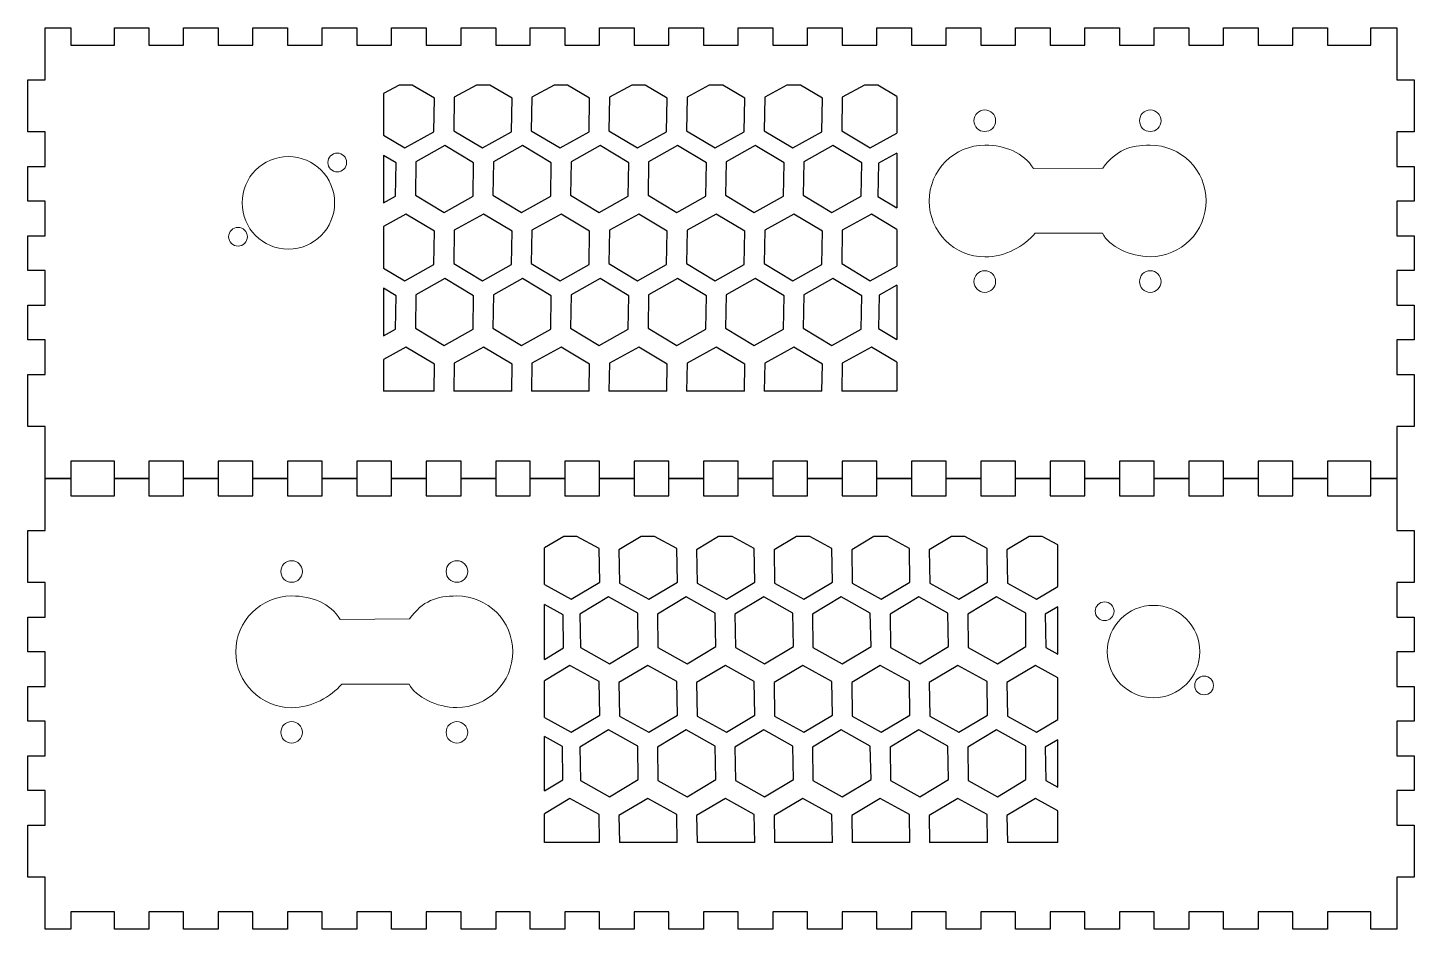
# Model space of a CAD drawing. Header units: inches. Extents: x 18 to 1367, y 18 to 919.
# Drawn here: x 687 to 1367, y 477 to 919 of the extents above; entities that cross this region are included whole.
import ezdxf

# ---------------------------------------------------------------- set-up
doc = ezdxf.new("R2010")
doc.units = ezdxf.units.IN
doc.header["$MEASUREMENT"] = 0
doc.layers.add('Layer 1', color=7, linetype='Continuous')

# ---------------------------------------------------------------- blocks, each defined once
blk = doc.blocks.new('block 4')
at = {"layer": 'Layer 1', "color": 7, "lineweight": 30, "true_color": 0xffffff}
blk.add_lwpolyline([(695.52, 919.4), (708.22, 919.4), (708.22, 910.9), (729.52, 910.9), (729.52, 919.4), (746.52, 919.4), (746.52, 910.9), (763.52, 910.9), (763.52, 919.4), (780.52, 919.4), (780.52, 910.9), (797.52, 910.9), (797.52, 919.4), (814.52, 919.4), (814.52, 910.9), (831.52, 910.9), (831.52, 919.4), (848.52, 919.4), (848.52, 910.9), (865.52, 910.9), (865.52, 919.4), (882.52, 919.4), (882.52, 910.9), (899.62, 910.9), (899.62, 919.4), (916.62, 919.4), (916.62, 910.9), (933.62, 910.9), (933.62, 919.4), (950.62, 919.4), (950.62, 910.9), (967.62, 910.9), (967.62, 919.4), (984.62, 919.4), (984.62, 910.9), (1001.62, 910.9), (1001.62, 919.4), (1018.62, 919.4), (1018.62, 910.9), (1035.62, 910.9), (1035.62, 919.4), (1052.62, 919.4), (1052.62, 910.9), (1069.62, 910.9), (1069.62, 919.4), (1086.62, 919.4), (1086.62, 910.9), (1103.62, 910.9), (1103.62, 919.4), (1120.72, 919.4), (1120.72, 910.9), (1137.72, 910.9), (1137.72, 919.4), (1154.72, 919.4), (1154.72, 910.9), (1171.72, 910.9), (1171.72, 919.4), (1188.72, 919.4), (1188.72, 910.9), (1205.72, 910.9), (1205.72, 919.4), (1222.72, 919.4), (1222.72, 910.9), (1239.72, 910.9), (1239.72, 919.4), (1256.72, 919.4), (1256.72, 910.9), (1273.72, 910.9), (1273.72, 919.4), (1290.72, 919.4), (1290.72, 910.9), (1307.72, 910.9), (1307.72, 919.4), (1324.82, 919.4), (1324.82, 910.9), (1346.02, 910.9), (1346.02, 919.4), (1358.82, 919.4), (1358.82, 893.9), (1367.32, 893.9), (1367.32, 868.4), (1358.82, 868.4), (1358.82, 851.4), (1367.32, 851.4), (1367.32, 834.4), (1358.82, 834.4), (1358.82, 817.4), (1367.32, 817.4), (1367.32, 800.3), (1358.82, 800.3), (1358.82, 783.3), (1367.32, 783.3), (1367.32, 766.3), (1358.82, 766.3), (1358.82, 749.3), (1367.32, 749.3), (1367.32, 723.8), (1358.82, 723.8), (1358.82, 698.3), (1346.02, 698.3), (1346.02, 706.8), (1324.82, 706.8), (1324.82, 698.3), (1307.72, 698.3), (1307.72, 706.8), (1290.72, 706.8), (1290.72, 698.3), (1273.72, 698.3), (1273.72, 706.8), (1256.72, 706.8), (1256.72, 698.3), (1239.72, 698.3), (1239.72, 706.8), (1222.72, 706.8), (1222.72, 698.3), (1205.72, 698.3), (1205.72, 706.8), (1188.72, 706.8), (1188.72, 698.3), (1171.72, 698.3), (1171.72, 706.8), (1154.72, 706.8), (1154.72, 698.3), (1137.72, 698.3), (1137.72, 706.8), (1120.72, 706.8), (1120.72, 698.3), (1103.62, 698.3), (1103.62, 706.8), (1086.62, 706.8), (1086.62, 698.3), (1069.62, 698.3), (1069.62, 706.8), (1052.62, 706.8), (1052.62, 698.3), (1035.62, 698.3), (1035.62, 706.8), (1018.62, 706.8), (1018.62, 698.3), (1001.62, 698.3), (1001.62, 706.8), (984.62, 706.8), (984.62, 698.3), (967.62, 698.3), (967.62, 706.8), (950.62, 706.8), (950.62, 698.3), (933.62, 698.3), (933.62, 706.8), (916.62, 706.8), (916.62, 698.3), (899.62, 698.3), (899.62, 706.8), (882.52, 706.8), (882.52, 698.3), (865.52, 698.3), (865.52, 706.8), (848.52, 706.8), (848.52, 698.3), (831.52, 698.3), (831.52, 706.8), (814.52, 706.8), (814.52, 698.3), (797.52, 698.3), (797.52, 706.8), (780.52, 706.8), (780.52, 698.3), (763.52, 698.3), (763.52, 706.8), (746.52, 706.8), (746.52, 698.3), (729.52, 698.3), (729.52, 706.8), (708.22, 706.8), (708.22, 698.3), (695.52, 698.3), (695.52, 723.8), (687.02, 723.8), (687.02, 749.3), (695.52, 749.3), (695.52, 766.3), (687.02, 766.3), (687.02, 783.3), (695.52, 783.3), (695.52, 800.3), (687.02, 800.3), (687.02, 817.4), (695.52, 817.4), (695.52, 834.4), (687.02, 834.4), (687.02, 851.4), (695.52, 851.4), (695.52, 868.4), (687.02, 868.4), (687.02, 893.9), (695.52, 893.9), (695.52, 919.4)], dxfattribs=at)
blk = doc.blocks.new('block 5')
at = {"layer": 'Layer 1', "color": 7, "lineweight": 30, "true_color": 0xffffff}
blk.add_lwpolyline([(695.52, 698.32), (708.22, 698.32), (708.22, 689.82), (729.52, 689.82), (729.52, 698.32), (746.52, 698.32), (746.52, 689.82), (763.52, 689.82), (763.52, 698.32), (780.52, 698.32), (780.52, 689.82), (797.52, 689.82), (797.52, 698.32), (814.52, 698.32), (814.52, 689.82), (831.52, 689.82), (831.52, 698.32), (848.52, 698.32), (848.52, 689.82), (865.52, 689.82), (865.52, 698.32), (882.52, 698.32), (882.52, 689.82), (899.62, 689.82), (899.62, 698.32), (916.62, 698.32), (916.62, 689.82), (933.62, 689.82), (933.62, 698.32), (950.62, 698.32), (950.62, 689.82), (967.62, 689.82), (967.62, 698.32), (984.62, 698.32), (984.62, 689.82), (1001.62, 689.82), (1001.62, 698.32), (1018.62, 698.32), (1018.62, 689.82), (1035.62, 689.82), (1035.62, 698.32), (1052.62, 698.32), (1052.62, 689.82), (1069.62, 689.82), (1069.62, 698.32), (1086.62, 698.32), (1086.62, 689.82), (1103.62, 689.82), (1103.62, 698.32), (1120.72, 698.32), (1120.72, 689.82), (1137.72, 689.82), (1137.72, 698.32), (1154.72, 698.32), (1154.72, 689.82), (1171.72, 689.82), (1171.72, 698.32), (1188.72, 698.32), (1188.72, 689.82), (1205.72, 689.82), (1205.72, 698.32), (1222.72, 698.32), (1222.72, 689.82), (1239.72, 689.82), (1239.72, 698.32), (1256.72, 698.32), (1256.72, 689.82), (1273.72, 689.82), (1273.72, 698.32), (1290.72, 698.32), (1290.72, 689.82), (1307.72, 689.82), (1307.72, 698.32), (1324.82, 698.32), (1324.82, 689.82), (1346.02, 689.82), (1346.02, 698.32), (1358.82, 698.32), (1358.82, 672.82), (1367.32, 672.82), (1367.32, 647.32), (1358.82, 647.32), (1358.82, 630.22), (1367.32, 630.22), (1367.32, 613.22), (1358.82, 613.22), (1358.82, 596.22), (1367.32, 596.22), (1367.32, 579.22), (1358.82, 579.22), (1358.82, 562.22), (1367.32, 562.22), (1367.32, 545.22), (1358.82, 545.22), (1358.82, 528.22), (1367.32, 528.22), (1367.32, 502.72), (1358.82, 502.72), (1358.82, 477.22), (1346.02, 477.22), (1346.02, 485.72), (1324.82, 485.72), (1324.82, 477.22), (1307.72, 477.22), (1307.72, 485.72), (1290.72, 485.72), (1290.72, 477.22), (1273.72, 477.22), (1273.72, 485.72), (1256.72, 485.72), (1256.72, 477.22), (1239.72, 477.22), (1239.72, 485.72), (1222.72, 485.72), (1222.72, 477.22), (1205.72, 477.22), (1205.72, 485.72), (1188.72, 485.72), (1188.72, 477.22), (1171.72, 477.22), (1171.72, 485.72), (1154.72, 485.72), (1154.72, 477.22), (1137.72, 477.22), (1137.72, 485.72), (1120.72, 485.72), (1120.72, 477.22), (1103.62, 477.22), (1103.62, 485.72), (1086.62, 485.72), (1086.62, 477.22), (1069.62, 477.22), (1069.62, 485.72), (1052.62, 485.72), (1052.62, 477.22), (1035.62, 477.22), (1035.62, 485.72), (1018.62, 485.72), (1018.62, 477.22), (1001.62, 477.22), (1001.62, 485.72), (984.62, 485.72), (984.62, 477.22), (967.62, 477.22), (967.62, 485.72), (950.62, 485.72), (950.62, 477.22), (933.62, 477.22), (933.62, 485.72), (916.62, 485.72), (916.62, 477.22), (899.62, 477.22), (899.62, 485.72), (882.52, 485.72), (882.52, 477.22), (865.52, 477.22), (865.52, 485.72), (848.52, 485.72), (848.52, 477.22), (831.52, 477.22), (831.52, 485.72), (814.52, 485.72), (814.52, 477.22), (797.52, 477.22), (797.52, 485.72), (780.52, 485.72), (780.52, 477.22), (763.52, 477.22), (763.52, 485.72), (746.52, 485.72), (746.52, 477.22), (729.52, 477.22), (729.52, 485.72), (708.22, 485.72), (708.22, 477.22), (695.52, 477.22), (695.52, 502.72), (687.02, 502.72), (687.02, 528.22), (695.52, 528.22), (695.52, 545.22), (687.02, 545.22), (687.02, 562.22), (695.52, 562.22), (695.52, 579.22), (687.02, 579.22), (687.02, 596.22), (695.52, 596.22), (695.52, 613.22), (687.02, 613.22), (687.02, 630.22), (695.52, 630.22), (695.52, 647.32), (687.02, 647.32), (687.02, 672.82), (695.52, 672.82), (695.52, 698.32)], dxfattribs=at)
blk = doc.blocks.new('block 8')
at = {"layer": 'Layer 1', "lineweight": 0}
for points, knots in [([(816.5, 658), (819.43, 658), (821.8, 655.63), (821.8, 652.7), (821.8, 649.77), (819.43, 647.4), (816.5, 647.4), (813.57, 647.4), (811.2, 649.77), (811.2, 652.7), (811.2, 655.63), (813.57, 658), (816.5, 658)], [0, 0, 0, 0, 1, 1, 1, 2, 2, 2, 3, 3, 3, 4, 4, 4, 4]), ([(897.6, 658), (900.53, 658), (902.9, 655.63), (902.9, 652.7), (902.9, 649.77), (900.53, 647.4), (897.6, 647.4), (894.67, 647.4), (892.3, 649.77), (892.3, 652.7), (892.3, 655.63), (894.67, 658), (897.6, 658)], [0, 0, 0, 0, 1, 1, 1, 2, 2, 2, 3, 3, 3, 4, 4, 4, 4]), ([(897.6, 640.7), (887.6, 640.7), (880.9, 638.4), (874.3, 629.4), (874.3, 629.4), (840.3, 629.2), (840.3, 629.2), (835.5, 637.1), (826.4, 640.7), (816.5, 640.7), (801.4, 640.7), (789.1, 628.4), (789.1, 613.3), (789.1, 598.2), (801.4, 585.9), (816.5, 585.9), (826.5, 585.9), (835.8, 591.2), (841.1, 597.5), (841.1, 597.5), (874.1, 597.5), (874.1, 597.5), (877.4, 591.1), (887.7, 586), (897.6, 586), (912.7, 586), (925, 598.3), (925, 613.4), (925, 628.4), (912.8, 640.7), (897.6, 640.7)], [0, 0, 0, 0, 1, 1, 1, 2, 2, 2, 3, 3, 3, 4, 4, 4, 5, 5, 5, 6, 6, 6, 7, 7, 7, 8, 8, 8, 9, 9, 9, 10, 10, 10, 10]), ([(816.5, 579.1), (819.43, 579.1), (821.8, 576.73), (821.8, 573.8), (821.8, 570.87), (819.43, 568.5), (816.5, 568.5), (813.57, 568.5), (811.2, 570.87), (811.2, 573.8), (811.2, 576.73), (813.57, 579.1), (816.5, 579.1)], [0, 0, 0, 0, 1, 1, 1, 2, 2, 2, 3, 3, 3, 4, 4, 4, 4]), ([(897.6, 579.1), (900.53, 579.1), (902.9, 576.73), (902.9, 573.8), (902.9, 570.87), (900.53, 568.5), (897.6, 568.5), (894.67, 568.5), (892.3, 570.87), (892.3, 573.8), (892.3, 576.73), (894.67, 579.1), (897.6, 579.1)], [0, 0, 0, 0, 1, 1, 1, 2, 2, 2, 3, 3, 3, 4, 4, 4, 4])]:
    blk.add_open_spline(points, degree=3, knots=knots, dxfattribs=at)
blk = doc.blocks.new('block 9')
at = {"layer": 'Layer 1', "lineweight": 0}
for points, knots in [([(1156.6, 879.1), (1159.53, 879.1), (1161.9, 876.73), (1161.9, 873.8), (1161.9, 870.87), (1159.53, 868.5), (1156.6, 868.5), (1153.67, 868.5), (1151.3, 870.87), (1151.3, 873.8), (1151.3, 876.73), (1153.67, 879.1), (1156.6, 879.1)], [0, 0, 0, 0, 1, 1, 1, 2, 2, 2, 3, 3, 3, 4, 4, 4, 4]), ([(1237.8, 879.1), (1240.73, 879.1), (1243.1, 876.73), (1243.1, 873.8), (1243.1, 870.87), (1240.73, 868.5), (1237.8, 868.5), (1234.87, 868.5), (1232.5, 870.87), (1232.5, 873.8), (1232.5, 876.73), (1234.87, 879.1), (1237.8, 879.1)], [0, 0, 0, 0, 1, 1, 1, 2, 2, 2, 3, 3, 3, 4, 4, 4, 4]), ([(1237.8, 861.8), (1227.8, 861.8), (1221.1, 859.5), (1214.5, 850.5), (1214.5, 850.5), (1180.5, 850.3), (1180.5, 850.3), (1175.7, 858.2), (1166.6, 861.8), (1156.7, 861.8), (1141.6, 861.8), (1129.3, 849.5), (1129.3, 834.4), (1129.3, 819.3), (1141.6, 807), (1156.7, 807), (1166.7, 807), (1176, 812.3), (1181.3, 818.6), (1181.3, 818.6), (1214.3, 818.6), (1214.3, 818.6), (1217.6, 812.2), (1227.9, 807.1), (1237.8, 807.1), (1252.9, 807.1), (1265.2, 819.4), (1265.2, 834.5), (1265.2, 849.5), (1252.9, 861.8), (1237.8, 861.8)], [0, 0, 0, 0, 1, 1, 1, 2, 2, 2, 3, 3, 3, 4, 4, 4, 5, 5, 5, 6, 6, 6, 7, 7, 7, 8, 8, 8, 9, 9, 9, 10, 10, 10, 10]), ([(1156.6, 800.2), (1159.53, 800.2), (1161.9, 797.83), (1161.9, 794.9), (1161.9, 791.97), (1159.53, 789.6), (1156.6, 789.6), (1153.67, 789.6), (1151.3, 791.97), (1151.3, 794.9), (1151.3, 797.83), (1153.67, 800.2), (1156.6, 800.2)], [0, 0, 0, 0, 1, 1, 1, 2, 2, 2, 3, 3, 3, 4, 4, 4, 4]), ([(1237.8, 800.2), (1240.73, 800.2), (1243.1, 797.83), (1243.1, 794.9), (1243.1, 791.97), (1240.73, 789.6), (1237.8, 789.6), (1234.87, 789.6), (1232.5, 791.97), (1232.5, 794.9), (1232.5, 797.83), (1234.87, 800.2), (1237.8, 800.2)], [0, 0, 0, 0, 1, 1, 1, 2, 2, 2, 3, 3, 3, 4, 4, 4, 4])]:
    blk.add_open_spline(points, degree=3, knots=knots, dxfattribs=at)
blk = doc.blocks.new('block 10')
at = {"layer": 'Layer 1', "lineweight": 0}
for points in [[(1215.4, 637.8), (1217.94, 637.8), (1220, 635.74), (1220, 633.2), (1220, 630.66), (1217.94, 628.6), (1215.4, 628.6), (1212.86, 628.6), (1210.8, 630.66), (1210.8, 633.2), (1210.8, 635.74), (1212.86, 637.8), (1215.4, 637.8)], [(1239.4, 636.1), (1251.94, 636.1), (1262.1, 625.94), (1262.1, 613.4), (1262.1, 600.86), (1251.94, 590.7), (1239.4, 590.7), (1226.86, 590.7), (1216.7, 600.86), (1216.7, 613.4), (1216.7, 625.94), (1226.86, 636.1), (1239.4, 636.1)], [(1264.2, 601.4), (1266.74, 601.4), (1268.8, 599.34), (1268.8, 596.8), (1268.8, 594.26), (1266.74, 592.2), (1264.2, 592.2), (1261.66, 592.2), (1259.6, 594.26), (1259.6, 596.8), (1259.6, 599.34), (1261.66, 601.4), (1264.2, 601.4)]]:
    blk.add_open_spline(points, degree=3, knots=[0, 0, 0, 0, 1, 1, 1, 2, 2, 2, 3, 3, 3, 4, 4, 4, 4], dxfattribs=at)
blk = doc.blocks.new('block 11')
at = {"layer": 'Layer 1', "lineweight": 0}
for points in [[(838.9, 857.9), (841.44, 857.9), (843.5, 855.84), (843.5, 853.3), (843.5, 850.76), (841.44, 848.7), (838.9, 848.7), (836.36, 848.7), (834.3, 850.76), (834.3, 853.3), (834.3, 855.84), (836.36, 857.9), (838.9, 857.9)], [(814.9, 856.2), (827.44, 856.2), (837.6, 846.04), (837.6, 833.5), (837.6, 820.96), (827.44, 810.8), (814.9, 810.8), (802.36, 810.8), (792.2, 820.96), (792.2, 833.5), (792.2, 846.04), (802.36, 856.2), (814.9, 856.2)], [(790.2, 821.5), (792.74, 821.5), (794.8, 819.44), (794.8, 816.9), (794.8, 814.36), (792.74, 812.3), (790.2, 812.3), (787.66, 812.3), (785.6, 814.36), (785.6, 816.9), (785.6, 819.44), (787.66, 821.5), (790.2, 821.5)]]:
    blk.add_open_spline(points, degree=3, knots=[0, 0, 0, 0, 1, 1, 1, 2, 2, 2, 3, 3, 3, 4, 4, 4, 4], dxfattribs=at)
blk = doc.blocks.new('block 13')
at = {"layer": 'Layer 1', "color": 7, "lineweight": 25, "true_color": 0xffffff}
for points in [[(950, 669.9), (940.5, 664.3)], [(956.5, 669.9), (950, 669.9)], [(967.4, 663.9), (956.5, 669.9)], [(988, 669.9), (977, 663.4)], [(994.5, 669.9), (988, 669.9)], [(1005.5, 663.9), (994.5, 669.9)], [(1026, 669.9), (1015.2, 663.4)], [(1032.7, 669.9), (1026, 669.9)], [(1043.5, 663.9), (1032.7, 669.9)], [(1064.2, 669.9), (1053.3, 663.4)], [(1070.7, 669.9), (1064.2, 669.9)], [(1081.5, 663.9), (1070.7, 669.9)], [(1102.2, 669.9), (1091.3, 663.4)], [(1108.8, 669.9), (1102.2, 669.9)], [(1119.7, 663.9), (1108.8, 669.9)], [(1140.3, 669.9), (1129.3, 663.4)], [(1146.8, 669.9), (1140.3, 669.9)], [(1157.8, 663.9), (1146.8, 669.9)], [(1178.3, 669.9), (1167.4, 663.4)], [(1184.8, 669.9), (1178.3, 669.9)], [(1192.4, 665.7), (1184.8, 669.9)], [(940.5, 646.3), (940.5, 664.3)], [(967.7, 647.5), (967.4, 663.9)], [(977, 663.4), (977.4, 647)], [(1005.8, 647.5), (1005.5, 663.9)], [(1015.2, 663.4), (1015.5, 647)], [(1043.8, 647.5), (1043.5, 663.9)], [(1053.3, 663.4), (1053.5, 647)], [(1081.8, 647.5), (1081.5, 663.9)], [(1091.3, 663.4), (1091.5, 647)], [(1119.9, 647.5), (1119.7, 663.9)], [(1129.3, 663.4), (1129.7, 647)], [(1157.9, 647.5), (1157.8, 663.9)], [(1167.4, 663.4), (1167.8, 647)], [(1192.4, 645.3), (1192.4, 665.7)], [(940.5, 646.3), (953.7, 639.1)], [(953.7, 639.1), (967.7, 647.5)], [(977.4, 647), (991.7, 639.1)], [(991.7, 639.1), (1005.8, 647.5)], [(1015.5, 647), (1029.8, 639.1)], [(1029.8, 639.1), (1043.8, 647.5)], [(1053.5, 647), (1067.8, 639.1)], [(1067.8, 639.1), (1081.8, 647.5)], [(1091.5, 647), (1105.8, 639.1)], [(1105.8, 639.1), (1119.9, 647.5)], [(1129.7, 647), (1143.9, 639.1)], [(1143.9, 639.1), (1157.9, 647.5)], [(1167.8, 647), (1182, 639.1)], [(972, 640.2), (957.9, 631.7)], [(986.3, 632.2), (972, 640.2)], [(1010, 640.2), (996, 631.7)], [(1024.3, 632.2), (1010, 640.2)], [(1048.2, 640.2), (1033.9, 631.7)], [(1062.4, 632.2), (1048.2, 640.2)], [(1086.2, 640.2), (1072, 631.7)], [(1100.4, 632.2), (1086.2, 640.2)], [(1124.3, 640.2), (1110.2, 631.7)], [(1138.5, 632.2), (1124.3, 640.2)], [(1162.3, 640.2), (1148.3, 631.7)], [(1176.7, 632.2), (1162.3, 640.2)], [(1182, 639.1), (1192.4, 645.3)], [(949.7, 631.5), (940.5, 636.5)], [(940.5, 609.6), (940.5, 636.5)], [(1192.4, 635.4), (1186.3, 631.7)], [(1192.4, 612.1), (1192.4, 635.4)], [(949.9, 615.2), (949.7, 631.5)], [(957.9, 631.7), (958.2, 615.4)], [(986.5, 615.9), (986.3, 632.2)], [(996, 631.7), (996.2, 615.4)], [(1024.7, 615.9), (1024.3, 632.2)], [(1033.9, 631.7), (1034.3, 615.4)], [(1062.7, 615.9), (1062.4, 632.2)], [(1072, 631.7), (1072.3, 615.4)], [(1100.8, 615.9), (1100.4, 632.2)], [(1110.2, 631.7), (1110.4, 615.4)], [(1138.8, 615.9), (1138.5, 632.2)], [(1148.3, 631.7), (1148.4, 615.4)], [(1176.8, 615.9), (1176.7, 632.2)], [(1186.3, 631.7), (1186.5, 615.4)], [(940.5, 609.6), (949.9, 615.2)], [(958.2, 615.4), (972.5, 607.4)], [(972.5, 607.4), (986.5, 615.9)], [(996.2, 615.4), (1010.5, 607.4)], [(1010.5, 607.4), (1024.7, 615.9)], [(1034.3, 615.4), (1048.5, 607.4)], [(1048.5, 607.4), (1062.7, 615.9)], [(1072.3, 615.4), (1086.7, 607.4)], [(1086.7, 607.4), (1100.8, 615.9)], [(1110.4, 615.4), (1124.8, 607.4)], [(1124.8, 607.4), (1138.8, 615.9)], [(1148.4, 615.4), (1162.8, 607.4)], [(1162.8, 607.4), (1176.8, 615.9)], [(1186.5, 615.4), (1192.4, 612.1)], [(953, 606.6), (940.5, 599.1)], [(967.4, 598.7), (953, 606.6)], [(991.2, 606.6), (977, 598.2)], [(1005.5, 598.7), (991.2, 606.6)], [(1029.3, 606.6), (1015.2, 598.2)], [(1043.5, 598.7), (1029.3, 606.6)], [(1067.3, 606.6), (1053.3, 598.2)], [(1081.5, 598.7), (1067.3, 606.6)], [(1105.3, 606.6), (1091.3, 598.2)], [(1119.7, 598.7), (1105.3, 606.6)], [(1143.4, 606.6), (1129.3, 598.2)], [(1157.8, 598.7), (1143.4, 606.6)], [(1181.4, 606.6), (1167.4, 598.2)], [(1192.4, 600.5), (1181.4, 606.6)], [(940.5, 581.1), (940.5, 599.1)], [(967.7, 582.3), (967.4, 598.7)], [(1005.8, 582.3), (1005.5, 598.7)], [(1043.8, 582.3), (1043.5, 598.7)], [(1081.8, 582.3), (1081.5, 598.7)], [(1119.9, 582.3), (1119.7, 598.7)], [(1157.9, 582.3), (1157.8, 598.7)], [(1192.4, 580.1), (1192.4, 600.5)], [(977, 598.2), (977.4, 581.8)], [(1015.2, 598.2), (1015.5, 581.8)], [(1053.3, 598.2), (1053.5, 581.8)], [(1091.3, 598.2), (1091.5, 581.8)], [(1129.3, 598.2), (1129.7, 581.8)], [(1167.4, 598.2), (1167.8, 581.8)], [(940.5, 581.1), (953.7, 573.9)], [(953.7, 573.9), (967.7, 582.3)], [(977.4, 581.8), (991.7, 573.9)], [(991.7, 573.9), (1005.8, 582.3)], [(1015.5, 581.8), (1029.8, 573.9)], [(1029.8, 573.9), (1043.8, 582.3)], [(1053.5, 581.8), (1067.8, 573.9)], [(1067.8, 573.9), (1081.8, 582.3)], [(1091.5, 581.8), (1105.8, 573.9)], [(1105.8, 573.9), (1119.9, 582.3)], [(1129.7, 581.8), (1143.9, 573.9)], [(1143.9, 573.9), (1157.9, 582.3)], [(1167.8, 581.8), (1182, 573.9)], [(1182, 573.9), (1192.4, 580.1)], [(949.4, 566.8), (940.5, 571.7)], [(940.5, 545.1), (940.5, 571.7)], [(972, 575), (957.9, 566.5)], [(986.3, 567), (972, 575)], [(1010, 575), (996, 566.5)], [(1024.3, 567), (1010, 575)], [(1048.2, 575), (1033.9, 566.5)], [(1062.4, 567), (1048.2, 575)], [(1086.2, 575), (1072, 566.5)], [(1100.4, 567), (1086.2, 575)], [(1124.3, 575), (1110.2, 566.5)], [(1138.5, 567), (1124.3, 575)], [(1162.3, 575), (1148.3, 566.5)], [(1176.7, 567), (1162.3, 575)], [(949.5, 550.5), (949.4, 566.8)], [(957.9, 566.5), (958.2, 550.2)], [(986.5, 550.7), (986.3, 567)], [(996, 566.5), (996.2, 550.2)], [(1024.7, 550.7), (1024.3, 567)], [(1033.9, 566.5), (1034.3, 550.2)], [(1062.7, 550.7), (1062.4, 567)], [(1072, 566.5), (1072.3, 550.2)], [(1100.8, 550.7), (1100.4, 567)], [(1110.2, 566.5), (1110.4, 550.2)], [(1138.8, 550.7), (1138.5, 567)], [(1148.3, 566.5), (1148.4, 550.2)], [(1176.8, 550.7), (1176.7, 567)], [(1192.4, 570.2), (1186.3, 566.5)], [(1186.3, 566.5), (1186.5, 550.2)], [(1192.4, 546.9), (1192.4, 570.2)], [(940.5, 545.1), (949.5, 550.5)], [(958.2, 550.2), (972.5, 542.2)], [(972.5, 542.2), (986.5, 550.7)], [(996.2, 550.2), (1010.5, 542.2)], [(1010.5, 542.2), (1024.7, 550.7)], [(1034.3, 550.2), (1048.5, 542.2)], [(1048.5, 542.2), (1062.7, 550.7)], [(1072.3, 550.2), (1086.7, 542.2)], [(1086.7, 542.2), (1100.8, 550.7)], [(1110.4, 550.2), (1124.8, 542.2)], [(1124.8, 542.2), (1138.8, 550.7)], [(1148.4, 550.2), (1162.8, 542.2)], [(1162.8, 542.2), (1176.8, 550.7)], [(1186.5, 550.2), (1192.4, 546.9)], [(953, 541.4), (940.5, 533.9)], [(967.4, 533.5), (953, 541.4)], [(991.2, 541.4), (977, 533)], [(1005.5, 533.5), (991.2, 541.4)], [(1029.3, 541.4), (1015.2, 533)], [(1043.5, 533.5), (1029.3, 541.4)], [(1067.3, 541.4), (1053.3, 533)], [(1081.5, 533.5), (1067.3, 541.4)], [(1105.3, 541.4), (1091.3, 533)], [(1119.7, 533.5), (1105.3, 541.4)], [(1143.4, 541.4), (1129.3, 533)], [(1157.8, 533.5), (1143.4, 541.4)], [(1181.4, 541.4), (1167.4, 533)], [(1192.4, 535.3), (1181.4, 541.4)], [(940.5, 519.7), (940.5, 533.9)], [(967.5, 519.7), (967.4, 533.5)], [(977, 533), (977.4, 519.7)], [(1005.7, 519.7), (1005.5, 533.5)], [(1015.2, 533), (1015.4, 519.7)], [(1043.8, 519.7), (1043.5, 533.5)], [(1053.3, 533), (1053.4, 519.7)], [(1081.8, 519.7), (1081.5, 533.5)], [(1091.3, 533), (1091.5, 519.7)], [(1119.8, 519.7), (1119.7, 533.5)], [(1129.3, 533), (1129.5, 519.7)], [(1157.9, 519.7), (1157.8, 533.5)], [(1167.4, 533), (1167.7, 519.7)], [(1192.4, 519.7), (1192.4, 535.3)], [(967.5, 519.7), (940.5, 519.7)], [(1005.7, 519.7), (977.4, 519.7)], [(1043.8, 519.7), (1015.4, 519.7)], [(1081.8, 519.7), (1053.4, 519.7)], [(1119.8, 519.7), (1091.5, 519.7)], [(1157.9, 519.7), (1129.5, 519.7)], [(1192.4, 519.7), (1167.7, 519.7)]]:
    blk.add_lwpolyline(points, dxfattribs=at)
blk = doc.blocks.new('block 14')
at = {"layer": 'Layer 1', "color": 7, "lineweight": 25, "true_color": 0xffffff}
for points in [[(869.2, 891.3), (861.6, 887.1)], [(875.7, 891.3), (869.2, 891.3)], [(886.6, 884.8), (875.7, 891.3)], [(907.2, 891.3), (896.3, 885.3)], [(913.8, 891.3), (907.2, 891.3)], [(924.7, 884.8), (913.8, 891.3)], [(945.3, 891.3), (934.4, 885.3)], [(951.9, 891.3), (945.3, 891.3)], [(962.7, 884.8), (951.9, 891.3)], [(983.4, 891.3), (972.5, 885.3)], [(989.9, 891.3), (983.4, 891.3)], [(1000.8, 884.8), (989.9, 891.3)], [(1021.4, 891.3), (1010.5, 885.3)], [(1028, 891.3), (1021.4, 891.3)], [(1038.9, 884.8), (1028, 891.3)], [(1059.5, 891.3), (1048.6, 885.3)], [(1066.1, 891.3), (1059.5, 891.3)], [(1077, 884.8), (1066.1, 891.3)], [(1097.6, 891.3), (1086.7, 885.3)], [(1104.1, 891.3), (1097.6, 891.3)], [(1113.5, 885.7), (1104.1, 891.3)], [(861.6, 887.1), (861.6, 866.7)], [(886.3, 868.4), (886.6, 884.8)], [(896.3, 885.3), (896.1, 868.9)], [(924.4, 868.4), (924.7, 884.8)], [(934.4, 885.3), (934.1, 868.9)], [(962.5, 868.4), (962.7, 884.8)], [(972.5, 885.3), (972.2, 868.9)], [(1000.5, 868.4), (1000.8, 884.8)], [(1010.5, 885.3), (1010.3, 868.9)], [(1038.6, 868.4), (1038.9, 884.8)], [(1048.6, 885.3), (1048.3, 868.9)], [(1076.7, 868.4), (1077, 884.8)], [(1086.7, 885.3), (1086.4, 868.9)], [(1113.5, 885.7), (1113.5, 867.7)], [(861.6, 866.7), (872, 860.5)], [(872, 860.5), (886.3, 868.4)], [(896.1, 868.9), (910.1, 860.5)], [(910.1, 860.5), (924.4, 868.4)], [(934.1, 868.9), (948.2, 860.5)], [(948.2, 860.5), (962.5, 868.4)], [(972.2, 868.9), (986.2, 860.5)], [(986.2, 860.5), (1000.5, 868.4)], [(1010.3, 868.9), (1024.3, 860.5)], [(1024.3, 860.5), (1038.6, 868.4)], [(1048.3, 868.9), (1062.4, 860.5)], [(1062.4, 860.5), (1076.7, 868.4)], [(1086.4, 868.9), (1100.4, 860.5)], [(1100.4, 860.5), (1113.5, 867.7)], [(891.7, 861.6), (877.4, 853.6)], [(905.8, 853.1), (891.7, 861.6)], [(929.8, 861.6), (915.5, 853.6)], [(943.9, 853.1), (929.8, 861.6)], [(967.9, 861.6), (953.6, 853.6)], [(982, 853.1), (967.9, 861.6)], [(1005.9, 861.6), (991.6, 853.6)], [(1020.1, 853.1), (1005.9, 861.6)], [(1044, 861.6), (1029.7, 853.6)], [(1058.1, 853.1), (1044, 861.6)], [(1082.1, 861.6), (1067.8, 853.6)], [(1096.2, 853.1), (1082.1, 861.6)], [(1113.5, 857.9), (1104.4, 852.9)], [(1113.5, 857.9), (1113.5, 831)], [(867.8, 853.1), (861.6, 856.8)], [(861.6, 856.8), (861.6, 833.5)], [(867.5, 836.8), (867.8, 853.1)], [(877.4, 853.6), (877.2, 837.3)], [(905.6, 836.8), (905.8, 853.1)], [(915.5, 853.6), (915.2, 837.3)], [(943.6, 836.8), (943.9, 853.1)], [(953.6, 853.6), (953.3, 837.3)], [(981.7, 836.8), (982, 853.1)], [(991.6, 853.6), (991.4, 837.3)], [(1019.8, 836.8), (1020.1, 853.1)], [(1029.7, 853.6), (1029.4, 837.3)], [(1057.9, 836.8), (1058.1, 853.1)], [(1067.8, 853.6), (1067.5, 837.3)], [(1095.9, 836.8), (1096.2, 853.1)], [(1104.4, 852.9), (1104.2, 836.6)], [(861.6, 833.5), (867.5, 836.8)], [(877.2, 837.3), (891.3, 828.8)], [(891.3, 828.8), (905.6, 836.8)], [(915.2, 837.3), (929.3, 828.8)], [(929.3, 828.8), (943.6, 836.8)], [(953.3, 837.3), (967.4, 828.8)], [(967.4, 828.8), (981.7, 836.8)], [(991.4, 837.3), (1005.5, 828.8)], [(1005.5, 828.8), (1019.8, 836.8)], [(1029.4, 837.3), (1043.5, 828.8)], [(1043.5, 828.8), (1057.9, 836.8)], [(1067.5, 837.3), (1081.6, 828.8)], [(1081.6, 828.8), (1095.9, 836.8)], [(1104.2, 836.6), (1113.5, 831)], [(872.6, 828), (861.6, 821.9)], [(886.6, 819.6), (872.6, 828)], [(910.6, 828), (896.3, 820.1)], [(924.7, 819.6), (910.6, 828)], [(948.7, 828), (934.4, 820.1)], [(962.7, 819.6), (948.7, 828)], [(986.8, 828), (972.5, 820.1)], [(1000.8, 819.6), (986.8, 828)], [(1024.8, 828), (1010.5, 820.1)], [(1038.9, 819.6), (1024.8, 828)], [(1062.9, 828), (1048.6, 820.1)], [(1077, 819.6), (1062.9, 828)], [(1101, 828), (1086.7, 820.1)], [(1113.5, 820.5), (1101, 828)], [(861.6, 821.9), (861.6, 801.5)], [(886.3, 803.2), (886.6, 819.6)], [(896.3, 820.1), (896.1, 803.7)], [(924.4, 803.2), (924.7, 819.6)], [(934.4, 820.1), (934.1, 803.7)], [(962.5, 803.2), (962.7, 819.6)], [(972.5, 820.1), (972.2, 803.7)], [(1000.5, 803.2), (1000.8, 819.6)], [(1010.5, 820.1), (1010.3, 803.7)], [(1038.6, 803.2), (1038.9, 819.6)], [(1048.6, 820.1), (1048.3, 803.7)], [(1076.7, 803.2), (1077, 819.6)], [(1086.7, 820.1), (1086.4, 803.7)], [(1113.5, 820.5), (1113.5, 802.5)], [(872, 795.3), (886.3, 803.2)], [(896.1, 803.7), (910.1, 795.3)], [(910.1, 795.3), (924.4, 803.2)], [(934.1, 803.7), (948.2, 795.3)], [(948.2, 795.3), (962.5, 803.2)], [(972.2, 803.7), (986.2, 795.3)], [(986.2, 795.3), (1000.5, 803.2)], [(1010.3, 803.7), (1024.3, 795.3)], [(1024.3, 795.3), (1038.6, 803.2)], [(1048.3, 803.7), (1062.4, 795.3)], [(1062.4, 795.3), (1076.7, 803.2)], [(1086.4, 803.7), (1100.4, 795.3)], [(861.6, 801.5), (872, 795.3)], [(891.7, 796.4), (877.4, 788.4)], [(905.8, 787.9), (891.7, 796.4)], [(929.8, 796.4), (915.5, 788.4)], [(943.9, 787.9), (929.8, 796.4)], [(967.9, 796.4), (953.6, 788.4)], [(982, 787.9), (967.9, 796.4)], [(1005.9, 796.4), (991.6, 788.4)], [(1020.1, 787.9), (1005.9, 796.4)], [(1044, 796.4), (1029.7, 788.4)], [(1058.1, 787.9), (1044, 796.4)], [(1082.1, 796.4), (1067.8, 788.4)], [(1096.2, 787.9), (1082.1, 796.4)], [(1100.4, 795.3), (1113.5, 802.5)], [(867.8, 787.9), (861.6, 791.6)], [(861.6, 791.6), (861.6, 768.3)], [(1113.5, 793.1), (1104.7, 788.2)], [(1113.5, 793.1), (1113.5, 766.5)], [(867.5, 771.6), (867.8, 787.9)], [(877.4, 788.4), (877.2, 772.1)], [(905.6, 771.6), (905.8, 787.9)], [(915.5, 788.4), (915.2, 772.1)], [(943.6, 771.6), (943.9, 787.9)], [(953.6, 788.4), (953.3, 772.1)], [(981.7, 771.6), (982, 787.9)], [(991.6, 788.4), (991.4, 772.1)], [(1019.8, 771.6), (1020.1, 787.9)], [(1029.7, 788.4), (1029.4, 772.1)], [(1057.9, 771.6), (1058.1, 787.9)], [(1067.8, 788.4), (1067.5, 772.1)], [(1095.9, 771.6), (1096.2, 787.9)], [(1104.7, 788.2), (1104.5, 771.9)], [(861.6, 768.3), (867.5, 771.6)], [(877.2, 772.1), (891.3, 763.6)], [(891.3, 763.6), (905.6, 771.6)], [(915.2, 772.1), (929.3, 763.6)], [(929.3, 763.6), (943.6, 771.6)], [(953.3, 772.1), (967.4, 763.6)], [(967.4, 763.6), (981.7, 771.6)], [(991.4, 772.1), (1005.5, 763.6)], [(1005.5, 763.6), (1019.8, 771.6)], [(1029.4, 772.1), (1043.5, 763.6)], [(1043.5, 763.6), (1057.9, 771.6)], [(1067.5, 772.1), (1081.6, 763.6)], [(1081.6, 763.6), (1095.9, 771.6)], [(1104.5, 771.9), (1113.5, 766.5)], [(872.6, 762.8), (861.6, 756.7)], [(886.6, 754.4), (872.6, 762.8)], [(910.6, 762.8), (896.3, 754.9)], [(924.7, 754.4), (910.6, 762.8)], [(948.7, 762.8), (934.4, 754.9)], [(962.7, 754.4), (948.7, 762.8)], [(986.8, 762.8), (972.5, 754.9)], [(1000.8, 754.4), (986.8, 762.8)], [(1024.8, 762.8), (1010.5, 754.9)], [(1038.9, 754.4), (1024.8, 762.8)], [(1062.9, 762.8), (1048.6, 754.9)], [(1077, 754.4), (1062.9, 762.8)], [(1101, 762.8), (1086.7, 754.9)], [(1113.5, 755.3), (1101, 762.8)], [(861.6, 756.7), (861.6, 741.1)], [(1113.5, 755.3), (1113.5, 741.1)], [(886.4, 741.1), (886.6, 754.4)], [(896.3, 754.9), (896.1, 741.1)], [(924.5, 741.1), (924.7, 754.4)], [(934.4, 754.9), (934.2, 741.1)], [(962.5, 741.1), (962.7, 754.4)], [(972.5, 754.9), (972.2, 741.1)], [(1000.6, 741.1), (1000.8, 754.4)], [(1010.5, 754.9), (1010.3, 741.1)], [(1038.7, 741.1), (1038.9, 754.4)], [(1048.6, 754.9), (1048.4, 741.1)], [(1076.7, 741.1), (1077, 754.4)], [(1086.7, 754.9), (1086.5, 741.1)], [(886.4, 741.1), (861.6, 741.1)], [(924.5, 741.1), (896.1, 741.1)], [(962.5, 741.1), (934.2, 741.1)], [(1000.6, 741.1), (972.2, 741.1)], [(1038.7, 741.1), (1010.3, 741.1)], [(1076.7, 741.1), (1048.4, 741.1)], [(1113.5, 741.1), (1086.5, 741.1)]]:
    blk.add_lwpolyline(points, dxfattribs=at)

msp = doc.modelspace()

# ---------------------------------------------------------------- block references
at = {"layer": 'Layer 1'}
for name in ['block 4', 'block 14', 'block 9', 'block 11', 'block 5', 'block 13', 'block 8', 'block 10']:
    msp.add_blockref(name, (0, 0), dxfattribs=at)

doc.saveas('drawing.dxf')
